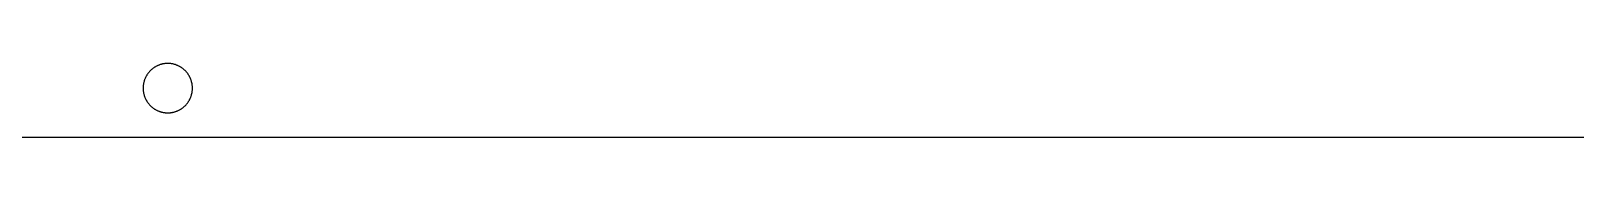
# Model space of a CAD drawing. Extents: x 0 to 2439, y 0 to 1219.
# Drawn here: x 400.3 to 797.8, y 571.6 to 590.7 of the extents above; entities that cross this region are included whole.
import ezdxf

# ---------------------------------------------------------------- set-up
doc = ezdxf.new("R2010")
doc.units = 0
doc.layers.add('Layer_1', color=7, linetype='CONTINUOUS')

msp = doc.modelspace()

# ---------------------------------------------------------------- linework, layer by layer
at = {"layer": 'Layer_1', "color": 7}
for p, q in [((430.617122, 588.389109), (430.533104, 588.28511)), ((430.703115, 588.490116), (430.617122, 588.389109)), ((430.791112, 588.590108), (430.703115, 588.490116)), ((430.881113, 588.688124), (430.791112, 588.590108)), ((430.973117, 588.784107), (430.881113, 588.688124)), ((431.067125, 588.878116), (430.973117, 588.784107)), ((431.163109, 588.97012), (431.067125, 588.878116)), ((431.261125, 589.060121), (431.163109, 588.97012)), ((431.3601, 589.148118), (431.261125, 589.060121)), ((431.462124, 589.234111), (431.3601, 589.148118)), ((431.565106, 589.317112), (431.462124, 589.234111)), ((431.670121, 589.399098), (431.565106, 589.317112)), ((431.777112, 589.47812), (431.670121, 589.399098)), ((431.886106, 589.55511), (431.777112, 589.47812)), ((431.996116, 589.630097), (431.886106, 589.55511)), ((432.107114, 589.70212), (431.996116, 589.630097)), ((432.220116, 589.773099), (432.107114, 589.70212)), ((432.335122, 589.840098), (432.220116, 589.773099)), ((432.451115, 589.90611), (432.335122, 589.840098)), ((432.568124, 589.968114), (432.451115, 589.90611)), ((432.686121, 590.029102), (432.568124, 589.968114)), ((432.806122, 590.087099), (432.686121, 590.029102)), ((432.927111, 590.142104), (432.806122, 590.087099)), ((433.049116, 590.195106), (432.927111, 590.142104)), ((433.172108, 590.245115), (433.049116, 590.195106)), ((433.296116, 590.293121), (433.172108, 590.245115)), ((433.421113, 590.338108), (433.296116, 590.293121)), ((433.547125, 590.380102), (433.421113, 590.338108)), ((433.674125, 590.420121), (433.547125, 590.380102)), ((433.802113, 590.457121), (433.674125, 590.420121)), ((433.931116, 590.492116), (433.802113, 590.457121)), ((434.06012, 590.523104), (433.931116, 590.492116)), ((434.189124, 590.552117), (434.06012, 590.523104)), ((434.320103, 590.579097), (434.189124, 590.552004)), ((434.451111, 590.602098), (434.320103, 590.578956)), ((434.582118, 590.623096), (434.451111, 590.602211)), ((434.714114, 590.641101), (434.582118, 590.623039)), ((434.846109, 590.656116), (434.714114, 590.641158)), ((434.978104, 590.669098), (434.846109, 590.656116)), ((435.111116, 590.678101), (434.978104, 590.66907)), ((435.244099, 590.6851), (435.111116, 590.678044)), ((435.37711, 590.690123), (435.244099, 590.685043)), ((435.510122, 590.691111), (435.37711, 590.691111)), ((435.643105, 590.690123), (435.510122, 590.690123)), ((435.776116, 590.6851), (435.643105, 590.69018)), ((435.908111, 590.678101), (435.776116, 590.685156)), ((436.041123, 590.669098), (435.908111, 590.678129)), ((436.173118, 590.656116), (436.041123, 590.669098)), ((436.306101, 590.641101), (436.173118, 590.656059)), ((436.437109, 590.623096), (436.306101, 590.641158)), ((436.569104, 590.602098), (436.437109, 590.622983)), ((436.700112, 590.579097), (436.569104, 590.602239)), ((436.830103, 590.552117), (436.700112, 590.57921)), ((436.960123, 590.523104), (436.830103, 590.552117)), ((437.089098, 590.492116), (436.960123, 590.523104)), ((437.217114, 590.457121), (437.089098, 590.492116)), ((437.345102, 590.420121), (437.217114, 590.457121)), ((437.472102, 590.380102), (437.345102, 590.420121)), ((437.598114, 590.338108), (437.472102, 590.380102)), ((437.723111, 590.293121), (437.598114, 590.338108)), ((437.847119, 590.245115), (437.723111, 590.293121)), ((437.970112, 590.195106), (437.847119, 590.245115)), ((438.092116, 590.142104), (437.970112, 590.195106)), ((438.213105, 590.087099), (438.092116, 590.142104)), ((438.333106, 590.029102), (438.213105, 590.087099)), ((438.452119, 589.968114), (438.333106, 590.029102)), ((438.5691, 589.90611), (438.452119, 589.968114)), ((438.685122, 589.840098), (438.5691, 589.90611)), ((438.799111, 589.773099), (438.685122, 589.840098)), ((438.912113, 589.70212), (438.799111, 589.773099)), ((439.024099, 589.630097), (438.912113, 589.70212)), ((439.134109, 589.55511), (439.024099, 589.630097)), ((439.242115, 589.47812), (439.134109, 589.55511)), ((439.349106, 589.399098), (439.242115, 589.47812)), ((439.454121, 589.317112), (439.349106, 589.399098)), ((439.557104, 589.234111), (439.454121, 589.317112)), ((439.659099, 589.148118), (439.557104, 589.234111)), ((439.759118, 589.060121), (439.659099, 589.148118)), ((439.857106, 588.97012), (439.759118, 589.060121)), ((439.953118, 588.878116), (439.857106, 588.97012)), ((440.047098, 588.784107), (439.953118, 588.878116)), ((440.139102, 588.688124), (440.047098, 588.784107)), ((440.229103, 588.590108), (440.139102, 588.688124)), ((440.3171, 588.490116), (440.229103, 588.590108)), ((440.402105, 588.389109), (440.3171, 588.490116)), ((440.486123, 588.28511), (440.402105, 588.389109)), ((429.161109, 584.474122), (429.161109, 584.341111)), ((429.165117, 584.607106), (429.161166, 584.474122)), ((429.172116, 584.740117), (429.16506, 584.607106)), ((429.182107, 584.872112), (429.172229, 584.740117)), ((429.194101, 585.005124), (429.181966, 584.872112)), ((429.210103, 585.137119), (429.194016, 585.005124)), ((429.228109, 585.269114), (429.210047, 585.137119)), ((429.249106, 585.400122), (429.228222, 585.269114)), ((429.272107, 585.531101), (429.248965, 585.400122)), ((429.2981, 585.661121), (429.272136, 585.531101)), ((429.327112, 585.791112), (429.2981, 585.661121)), ((429.359116, 585.920116), (429.327112, 585.791112)), ((429.394112, 586.04912), (429.359116, 585.920116)), ((429.431111, 586.17612), (429.394112, 586.04912)), ((429.470114, 586.30312), (429.431111, 586.17612)), ((429.513125, 586.429104), (429.470114, 586.30312)), ((429.558111, 586.5541), (429.513125, 586.429104)), ((429.606117, 586.679096), (429.558111, 586.5541)), ((429.656099, 586.802117), (429.606117, 586.679096)), ((429.7091, 586.924122), (429.656099, 586.802117)), ((429.764105, 587.04511), (429.7091, 586.924122)), ((429.822102, 587.164124), (429.764105, 587.04511)), ((429.882102, 587.283108), (429.822102, 587.164124)), ((429.945123, 587.400118), (429.882102, 587.283108)), ((430.010118, 587.516111), (429.945123, 587.400118)), ((430.078106, 587.630101), (430.010118, 587.516111)), ((430.148125, 587.744118), (430.078106, 587.630101)), ((430.221108, 587.855116), (430.148125, 587.744118)), ((430.295106, 587.965098), (430.221108, 587.855116)), ((430.372125, 588.073105), (430.295106, 587.965098)), ((430.452107, 588.180124), (430.372125, 588.073105)), ((430.533104, 588.28511), (430.452107, 588.180124)), ((440.568108, 588.180124), (440.486123, 588.28511)), ((440.647102, 588.073105), (440.568108, 588.180124)), ((440.724121, 587.965098), (440.647102, 588.073105)), ((440.799107, 587.855116), (440.724121, 587.965098)), ((440.871102, 587.744118), (440.799107, 587.855116)), ((440.941121, 587.630101), (440.871102, 587.744118)), ((441.009109, 587.516111), (440.941121, 587.630101)), ((441.074104, 587.400118), (441.009109, 587.516111)), ((441.137125, 587.283108), (441.074104, 587.400118)), ((441.197125, 587.164124), (441.137125, 587.283108)), ((441.255122, 587.04511), (441.197125, 587.164124)), ((441.311115, 586.924122), (441.255122, 587.04511)), ((441.364116, 586.802117), (441.311115, 586.924122)), ((441.414098, 586.679096), (441.364116, 586.802117)), ((441.461116, 586.5541), (441.414098, 586.679096)), ((441.506102, 586.429104), (441.461116, 586.5541)), ((441.549113, 586.30312), (441.506102, 586.429104)), ((441.589104, 586.17612), (441.549113, 586.30312)), ((441.626103, 586.04912), (441.589104, 586.17612)), ((441.660111, 585.920116), (441.626103, 586.04912)), ((441.692115, 585.791112), (441.660111, 585.920116)), ((441.721099, 585.661121), (441.692115, 585.791112)), ((441.74712, 585.531101), (441.721155, 585.661121)), ((441.771109, 585.400122), (441.74712, 585.531101)), ((441.792106, 585.269114), (441.771222, 585.400122)), ((441.810112, 585.137119), (441.79205, 585.269114)), ((441.825098, 585.005124), (441.81014, 585.137119)), ((441.83712, 584.872112), (441.824985, 585.005124)), ((441.847111, 584.740117), (441.837233, 584.872112)), ((441.85411, 584.607106), (441.847055, 584.740117)), ((441.858118, 584.474122), (441.854167, 584.607106)), ((441.860122, 584.341111), (441.857299, 584.474122)), ((429.160122, 584.341111), (429.160122, 584.2081)), ((429.161109, 584.2081), (429.16506, 584.075117)), ((429.165117, 584.075117), (429.172172, 583.942105)), ((429.172116, 583.942105), (429.181994, 583.81011)), ((429.182107, 583.81011), (429.194242, 583.677099)), ((429.194101, 583.677099), (429.210188, 583.545103)), ((429.210103, 583.545103), (429.228165, 583.413108)), ((429.228109, 583.413108), (429.248993, 583.2821)), ((429.249106, 583.2821), (429.272248, 583.151121)), ((429.272107, 583.151121), (429.298072, 583.021101)), ((429.2981, 583.021101), (429.327112, 582.89111)), ((429.327112, 582.89111), (429.359116, 582.762106)), ((429.359116, 582.762106), (429.394112, 582.633102)), ((429.394112, 582.633102), (429.431111, 582.506102)), ((429.431111, 582.506102), (429.470114, 582.379102)), ((429.470114, 582.379102), (429.513125, 582.253118)), ((429.513125, 582.253118), (429.558111, 582.128122)), ((429.558111, 582.128122), (429.606117, 582.003098)), ((429.606117, 582.003098), (429.656099, 581.880105)), ((429.656099, 581.880105), (429.7091, 581.7581)), ((429.7091, 581.7581), (429.764105, 581.637112)), ((429.764105, 581.637112), (429.822102, 581.518099)), ((429.822102, 581.518099), (429.882102, 581.399114)), ((429.882102, 581.399114), (429.945123, 581.282104)), ((429.945123, 581.282104), (430.010118, 581.166111)), ((430.010118, 581.166111), (430.078106, 581.052122)), ((430.078106, 581.052122), (430.148125, 580.93912)), ((430.148125, 580.93912), (430.221108, 580.827106)), ((430.221108, 580.827106), (430.295106, 580.717124)), ((430.295106, 580.717124), (430.372125, 580.609117)), ((430.372125, 580.609117), (430.452107, 580.502099)), ((430.452107, 580.502099), (430.533104, 580.397112)), ((430.533104, 580.397112), (430.617122, 580.293113)), ((440.402105, 580.293113), (440.486123, 580.397112)), ((440.486123, 580.397112), (440.568108, 580.502099)), ((440.568108, 580.502099), (440.647102, 580.609117)), ((440.647102, 580.609117), (440.724121, 580.717124)), ((440.724121, 580.717124), (440.799107, 580.827106)), ((440.799107, 580.827106), (440.871102, 580.93912)), ((440.871102, 580.93912), (440.941121, 581.052122)), ((440.941121, 581.052122), (441.009109, 581.166111)), ((441.009109, 581.166111), (441.074104, 581.282104)), ((441.074104, 581.282104), (441.137125, 581.399114)), ((441.137125, 581.399114), (441.197125, 581.518099)), ((441.197125, 581.518099), (441.255122, 581.637112)), ((441.255122, 581.637112), (441.311115, 581.7581)), ((441.311115, 581.7581), (441.364116, 581.880105)), ((441.364116, 581.880105), (441.414098, 582.003098)), ((441.414098, 582.003098), (441.461116, 582.128122)), ((441.461116, 582.128122), (441.506102, 582.253118)), ((441.506102, 582.253118), (441.549113, 582.379102)), ((441.549113, 582.379102), (441.589104, 582.506102)), ((441.589104, 582.506102), (441.626103, 582.633102)), ((441.626103, 582.633102), (441.660111, 582.762106)), ((441.660111, 582.762106), (441.692115, 582.89111)), ((441.692115, 582.89111), (441.721099, 583.021101)), ((441.721099, 583.021101), (441.747063, 583.151121)), ((441.74712, 583.151121), (441.771109, 583.2821)), ((441.771109, 583.2821), (441.791993, 583.413108)), ((441.792106, 583.413108), (441.810168, 583.545103)), ((441.810112, 583.545103), (441.82507, 583.677099)), ((441.825098, 583.677099), (441.837233, 583.81011)), ((441.83712, 583.81011), (441.846998, 583.942105)), ((441.847111, 583.942105), (441.854167, 584.075117)), ((441.85411, 584.075117), (441.858061, 584.2081)), ((441.858118, 584.2081), (441.86094, 584.341111)), ((430.617122, 580.293113), (430.703115, 580.192106)), ((430.703115, 580.192106), (430.791112, 580.092114)), ((430.791112, 580.092114), (430.881113, 579.994099)), ((430.881113, 579.994099), (430.973117, 579.898115)), ((430.973117, 579.898115), (431.067125, 579.804107)), ((431.067125, 579.804107), (431.163109, 579.712102)), ((431.163109, 579.712102), (431.261125, 579.622102)), ((431.261125, 579.622102), (431.3601, 579.534105)), ((431.3601, 579.534105), (431.462124, 579.448112)), ((431.462124, 579.448112), (431.565106, 579.36511)), ((431.565106, 579.36511), (431.670121, 579.283096)), ((431.670121, 579.283096), (431.777112, 579.204102)), ((431.777112, 579.204102), (431.886106, 579.127112)), ((431.886106, 579.127112), (431.996116, 579.052097)), ((431.996116, 579.052097), (432.107114, 578.980102)), ((432.107114, 578.980102), (432.220116, 578.909124)), ((432.220116, 578.909124), (432.335122, 578.842096)), ((432.335122, 578.842096), (432.451115, 578.776112)), ((432.451115, 578.776112), (432.568124, 578.714108)), ((432.568124, 578.714108), (432.686121, 578.65312)), ((432.686121, 578.65312), (432.806122, 578.595123)), ((432.806122, 578.595123), (432.927111, 578.540118)), ((432.927111, 578.540118), (433.049116, 578.487117)), ((433.049116, 578.487117), (433.172108, 578.437107)), ((433.172108, 578.437107), (433.296116, 578.389101)), ((433.296116, 578.389101), (433.421113, 578.344115)), ((433.421113, 578.344115), (433.547125, 578.30212)), ((433.547125, 578.30212), (433.674125, 578.262101)), ((433.674125, 578.262101), (433.802113, 578.225102)), ((433.802113, 578.225102), (433.931116, 578.191122)), ((433.931116, 578.191122), (434.06012, 578.159118)), ((434.06012, 578.159118), (434.189124, 578.130106)), ((434.189124, 578.130106), (434.320103, 578.103012)), ((434.320103, 578.103097), (434.451111, 578.080237)), ((434.451111, 578.080096), (434.582118, 578.059211)), ((434.582118, 578.059098), (434.714114, 578.041036)), ((434.714114, 578.041121), (434.846109, 578.026163)), ((434.846109, 578.026107), (434.978104, 578.013124)), ((434.978104, 578.013096), (435.111116, 578.004065)), ((435.111116, 578.004122), (435.244099, 577.997066)), ((435.244099, 577.997122), (435.37711, 577.992042)), ((435.37711, 577.992099), (435.510122, 577.992099)), ((435.510122, 577.991111), (435.643105, 577.991111)), ((435.643105, 577.992099), (435.776116, 577.997179)), ((435.776116, 577.997122), (435.908111, 578.004178)), ((435.908111, 578.004122), (436.041123, 578.013153)), ((436.041123, 578.013096), (436.173118, 578.026078)), ((436.173118, 578.026107), (436.306101, 578.041064)), ((436.306101, 578.041121), (436.437109, 578.059183)), ((436.437109, 578.059098), (436.569104, 578.079983)), ((436.569104, 578.080096), (436.700112, 578.102956)), ((436.700112, 578.103097), (436.830103, 578.13019)), ((436.830103, 578.130106), (436.960123, 578.159118)), ((436.960123, 578.159118), (437.089098, 578.191122)), ((437.089098, 578.191122), (437.217114, 578.225102)), ((437.217114, 578.225102), (437.345102, 578.262101)), ((437.345102, 578.262101), (437.472102, 578.30212)), ((437.472102, 578.30212), (437.598114, 578.344115)), ((437.598114, 578.344115), (437.723111, 578.389101)), ((437.723111, 578.389101), (437.847119, 578.437107)), ((437.847119, 578.437107), (437.970112, 578.487117)), ((437.970112, 578.487117), (438.092116, 578.540118)), ((438.092116, 578.540118), (438.213105, 578.595123)), ((438.213105, 578.595123), (438.333106, 578.65312)), ((438.333106, 578.65312), (438.452119, 578.714108)), ((438.452119, 578.714108), (438.5691, 578.776112)), ((438.5691, 578.776112), (438.685122, 578.842096)), ((438.685122, 578.842096), (438.799111, 578.909124)), ((438.799111, 578.909124), (438.912113, 578.980102)), ((438.912113, 578.980102), (439.024099, 579.052097)), ((439.024099, 579.052097), (439.134109, 579.127112)), ((439.134109, 579.127112), (439.242115, 579.204102)), ((439.242115, 579.204102), (439.349106, 579.283096)), ((439.349106, 579.283096), (439.454121, 579.36511)), ((439.454121, 579.36511), (439.557104, 579.448112)), ((439.557104, 579.448112), (439.659099, 579.534105)), ((439.659099, 579.534105), (439.759118, 579.622102)), ((439.759118, 579.622102), (439.857106, 579.712102)), ((439.857106, 579.712102), (439.953118, 579.804107)), ((439.953118, 579.804107), (440.047098, 579.898115)), ((440.047098, 579.898115), (440.139102, 579.994099)), ((440.139102, 579.994099), (440.229103, 580.092114)), ((440.229103, 580.092114), (440.3171, 580.192106)), ((440.3171, 580.192106), (440.402105, 580.293113)), ((1338.611101, 571.641111), (301.543099, 571.641111))]:
    msp.add_line(p, q, dxfattribs=at)

doc.saveas('drawing.dxf')
